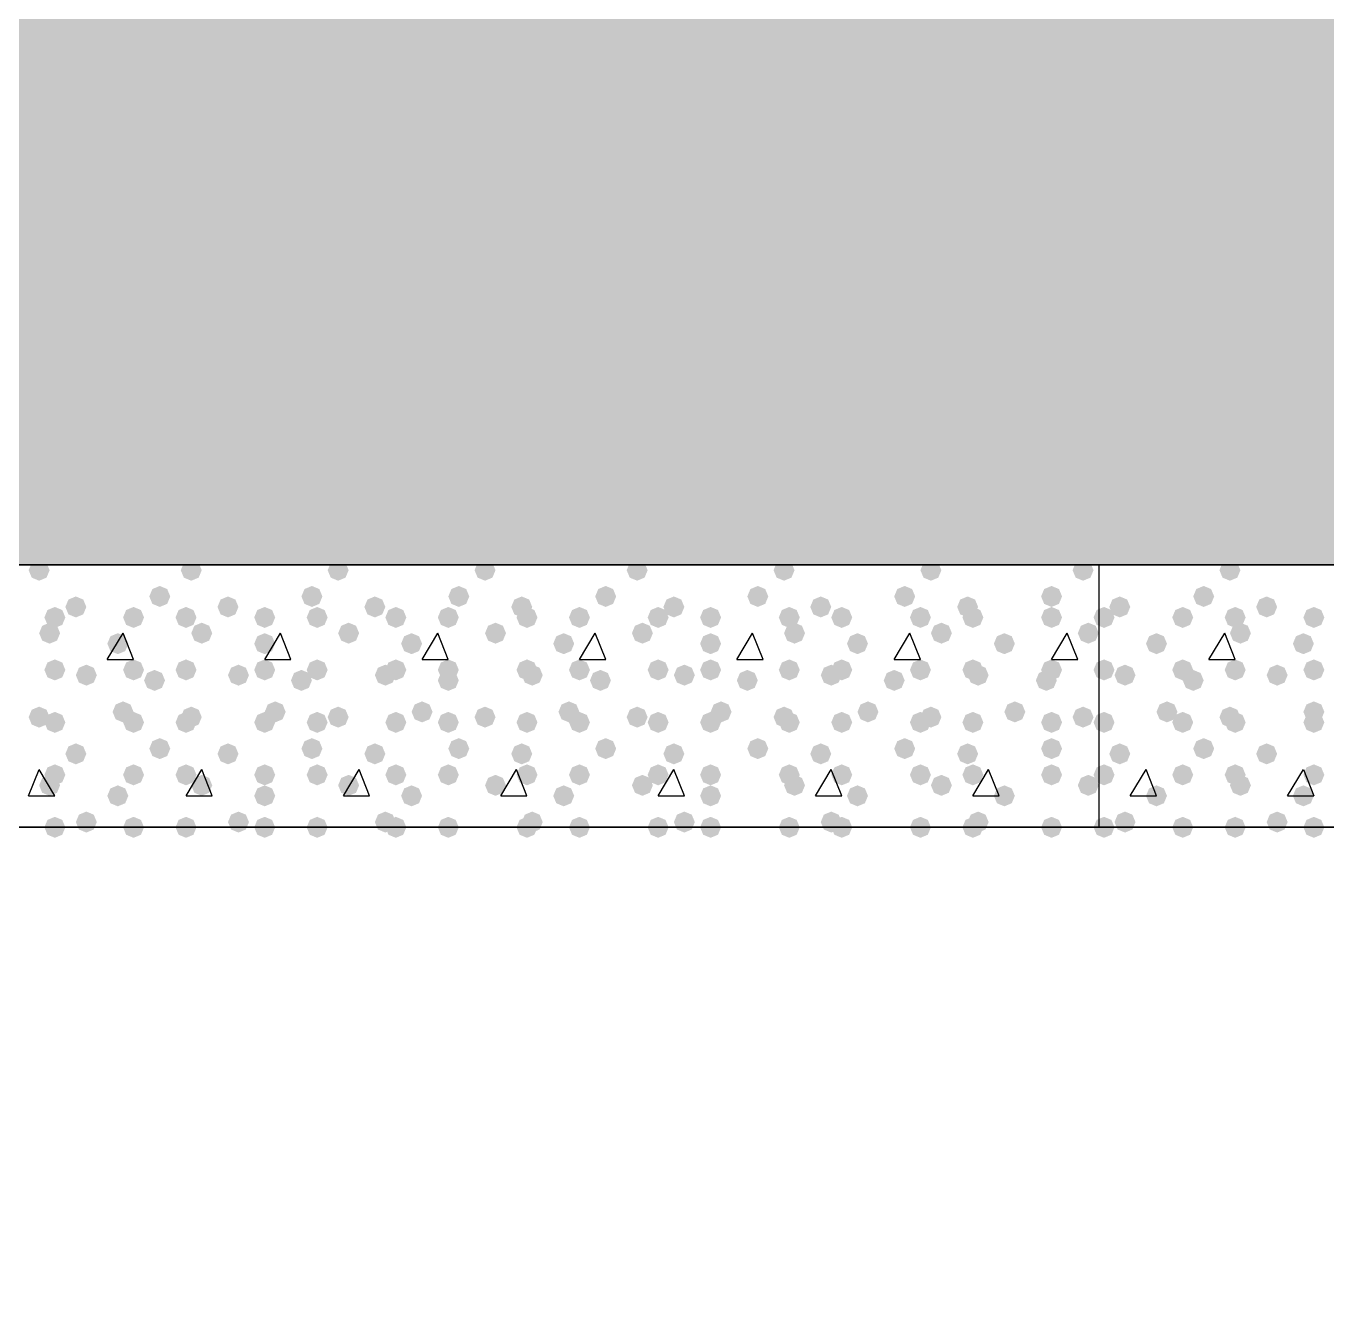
# Model space of a CAD drawing. Header units: millimetres. Extents: x 0 to 420, y 0 to 297.
# Drawn here: x 165.08 to 175.58, y 142.59 to 152.81 of the extents above; entities that cross this region are included whole.
import ezdxf

# ---------------------------------------------------------------- set-up
doc = ezdxf.new("R2010")
doc.units = ezdxf.units.MM
doc.layers.get('0').update_dxf_attribs({"linetype": 'CONTINUOUS'})

msp = doc.modelspace()

# ---------------------------------------------------------------- hatches: boundary and pattern name
at = {"true_color": 0x000008}
h = msp.add_hatch(color=0, dxfattribs=at)
h.paths.add_polyline_path([(379.603, 160.485667), (33.528, 160.485667), (379.603, 148.463)], flags=0)
h.paths.add_polyline_path([(33.528, 160.485667), (379.603, 148.463), (33.528, 148.463)], flags=0)
for points in [[(165.269333, 148.420667), (165.244463, 148.360871), (165.184667, 148.336), (165.124871, 148.360871), (165.1, 148.420667), (165.124871, 148.480462), (165.184667, 148.505333), (165.244462, 148.480463)], [(166.497, 148.420667), (166.472129, 148.360871), (166.412333, 148.336), (166.352537, 148.360871), (166.327667, 148.420667), (166.352537, 148.480462), (166.412333, 148.505333), (166.472129, 148.480463)], [(167.682333, 148.420667), (167.657463, 148.360871), (167.597667, 148.336), (167.537871, 148.360871), (167.513, 148.420667), (167.537871, 148.480462), (167.597667, 148.505333), (167.657462, 148.480463)], [(168.867667, 148.420667), (168.842796, 148.360871), (168.783, 148.336), (168.723204, 148.360871), (168.698333, 148.420667), (168.723204, 148.480462), (168.783, 148.505333), (168.842796, 148.480463)], [(170.095333, 148.420667), (170.070462, 148.360871), (170.010667, 148.336), (169.950871, 148.360871), (169.926, 148.420667), (169.950871, 148.480462), (170.010667, 148.505333), (170.070462, 148.480463)], [(171.280667, 148.420667), (171.255796, 148.360871), (171.196, 148.336), (171.136204, 148.360871), (171.111333, 148.420667), (171.136204, 148.480462), (171.196, 148.505333), (171.255796, 148.480463)], [(172.466, 148.420667), (172.441129, 148.360871), (172.381333, 148.336), (172.321538, 148.360871), (172.296667, 148.420667), (172.321537, 148.480462), (172.381333, 148.505333), (172.441129, 148.480463)], [(173.693667, 148.420667), (173.668796, 148.360871), (173.609, 148.336), (173.549204, 148.360871), (173.524333, 148.420667), (173.549204, 148.480462), (173.609, 148.505333), (173.668796, 148.480463)], [(166.243, 148.209), (166.218129, 148.149204), (166.158333, 148.124333), (166.098538, 148.149204), (166.073667, 148.209), (166.098537, 148.268796), (166.158333, 148.293667), (166.218129, 148.268796)], [(167.470667, 148.209), (167.445796, 148.149204), (167.386, 148.124333), (167.326204, 148.149204), (167.301333, 148.209), (167.326204, 148.268796), (167.386, 148.293667), (167.445796, 148.268796)], [(168.656, 148.209), (168.631129, 148.149204), (168.571333, 148.124333), (168.511538, 148.149204), (168.486667, 148.209), (168.511537, 148.268796), (168.571333, 148.293667), (168.631129, 148.268796)], [(169.841333, 148.209), (169.816463, 148.149204), (169.756667, 148.124333), (169.696871, 148.149204), (169.672, 148.209), (169.696871, 148.268796), (169.756667, 148.293667), (169.816462, 148.268796)], [(171.069, 148.209), (171.044129, 148.149204), (170.984333, 148.124333), (170.924538, 148.149204), (170.899667, 148.209), (170.924537, 148.268796), (170.984333, 148.293667), (171.044129, 148.268796)], [(172.254333, 148.209), (172.229463, 148.149204), (172.169667, 148.124333), (172.109871, 148.149204), (172.085, 148.209), (172.109871, 148.268796), (172.169667, 148.293667), (172.229462, 148.268796)], [(173.439667, 148.209), (173.414796, 148.149204), (173.355, 148.124333), (173.295204, 148.149204), (173.270333, 148.209), (173.295204, 148.268796), (173.355, 148.293667), (173.414796, 148.268796)], [(165.565667, 148.124333), (165.540796, 148.064537), (165.481, 148.039667), (165.421204, 148.064537), (165.396333, 148.124333), (165.421204, 148.184129), (165.481, 148.209), (165.540796, 148.184129)], [(166.793333, 148.124333), (166.768463, 148.064537), (166.708667, 148.039667), (166.648871, 148.064537), (166.624, 148.124333), (166.648871, 148.184129), (166.708667, 148.209), (166.768462, 148.184129)], [(167.978667, 148.124333), (167.953796, 148.064537), (167.894, 148.039667), (167.834204, 148.064537), (167.809333, 148.124333), (167.834204, 148.184129), (167.894, 148.209), (167.953796, 148.184129)], [(169.164, 148.124333), (169.139129, 148.064537), (169.079333, 148.039667), (169.019538, 148.064537), (168.994667, 148.124333), (169.019537, 148.184129), (169.079333, 148.209), (169.139129, 148.184129)], [(170.391667, 148.124333), (170.366796, 148.064537), (170.307, 148.039667), (170.247204, 148.064537), (170.222333, 148.124333), (170.247204, 148.184129), (170.307, 148.209), (170.366796, 148.184129)], [(171.577, 148.124333), (171.552129, 148.064537), (171.492333, 148.039667), (171.432538, 148.064537), (171.407667, 148.124333), (171.432537, 148.184129), (171.492333, 148.209), (171.552129, 148.184129)], [(172.762333, 148.124333), (172.737462, 148.064537), (172.677667, 148.039667), (172.617871, 148.064537), (172.593, 148.124333), (172.617871, 148.184129), (172.677667, 148.209), (172.737462, 148.184129)], [(165.396333, 148.039667), (165.371462, 147.979871), (165.311667, 147.955), (165.251871, 147.979871), (165.227, 148.039667), (165.251871, 148.099462), (165.311667, 148.124333), (165.371462, 148.099463)], [(166.031333, 148.039667), (166.006463, 147.979871), (165.946667, 147.955), (165.886871, 147.979871), (165.862, 148.039667), (165.886871, 148.099462), (165.946667, 148.124333), (166.006462, 148.099463)], [(166.454667, 148.039667), (166.429796, 147.979871), (166.37, 147.955), (166.310204, 147.979871), (166.285333, 148.039667), (166.310204, 148.099462), (166.37, 148.124333), (166.429796, 148.099463)], [(167.089667, 148.039667), (167.064796, 147.979871), (167.005, 147.955), (166.945204, 147.979871), (166.920333, 148.039667), (166.945204, 148.099462), (167.005, 148.124333), (167.064796, 148.099463)], [(167.513, 148.039667), (167.488129, 147.979871), (167.428333, 147.955), (167.368538, 147.979871), (167.343667, 148.039667), (167.368537, 148.099462), (167.428333, 148.124333), (167.488129, 148.099463)], [(168.148, 148.039667), (168.123129, 147.979871), (168.063333, 147.955), (168.003537, 147.979871), (167.978667, 148.039667), (168.003537, 148.099462), (168.063333, 148.124333), (168.123129, 148.099463)], [(168.571333, 148.039667), (168.546462, 147.979871), (168.486667, 147.955), (168.426871, 147.979871), (168.402, 148.039667), (168.426871, 148.099462), (168.486667, 148.124333), (168.546462, 148.099463)], [(169.206333, 148.039667), (169.181462, 147.979871), (169.121667, 147.955), (169.061871, 147.979871), (169.037, 148.039667), (169.061871, 148.099462), (169.121667, 148.124333), (169.181462, 148.099463)], [(169.629667, 148.039667), (169.604796, 147.979871), (169.545, 147.955), (169.485204, 147.979871), (169.460333, 148.039667), (169.485204, 148.099462), (169.545, 148.124333), (169.604796, 148.099463)], [(170.264667, 148.039667), (170.239796, 147.979871), (170.18, 147.955), (170.120204, 147.979871), (170.095333, 148.039667), (170.120204, 148.099462), (170.18, 148.124333), (170.239796, 148.099463)], [(170.688, 148.039667), (170.663129, 147.979871), (170.603333, 147.955), (170.543538, 147.979871), (170.518667, 148.039667), (170.543537, 148.099462), (170.603333, 148.124333), (170.663129, 148.099463)], [(171.323, 148.039667), (171.298129, 147.979871), (171.238333, 147.955), (171.178538, 147.979871), (171.153667, 148.039667), (171.178537, 148.099462), (171.238333, 148.124333), (171.298129, 148.099463)], [(171.746333, 148.039667), (171.721462, 147.979871), (171.661667, 147.955), (171.601871, 147.979871), (171.577, 148.039667), (171.601871, 148.099462), (171.661667, 148.124333), (171.721462, 148.099463)], [(172.381333, 148.039667), (172.356462, 147.979871), (172.296667, 147.955), (172.236871, 147.979871), (172.212, 148.039667), (172.236871, 148.099462), (172.296667, 148.124333), (172.356462, 148.099463)], [(172.804667, 148.039667), (172.779796, 147.979871), (172.72, 147.955), (172.660204, 147.979871), (172.635333, 148.039667), (172.660204, 148.099462), (172.72, 148.124333), (172.779796, 148.099463)], [(173.439667, 148.039667), (173.414796, 147.979871), (173.355, 147.955), (173.295204, 147.979871), (173.270333, 148.039667), (173.295204, 148.099462), (173.355, 148.124333), (173.414796, 148.099463)], [(165.354, 147.912667), (165.329129, 147.852871), (165.269333, 147.828), (165.209538, 147.852871), (165.184667, 147.912667), (165.209537, 147.972462), (165.269333, 147.997333), (165.329129, 147.972463)], [(166.581667, 147.912667), (166.556796, 147.852871), (166.497, 147.828), (166.437204, 147.852871), (166.412333, 147.912667), (166.437204, 147.972462), (166.497, 147.997333), (166.556796, 147.972463)], [(167.767, 147.912667), (167.742129, 147.852871), (167.682333, 147.828), (167.622537, 147.852871), (167.597667, 147.912667), (167.622537, 147.972462), (167.682333, 147.997333), (167.742129, 147.972463)], [(168.952333, 147.912667), (168.927462, 147.852871), (168.867667, 147.828), (168.807871, 147.852871), (168.783, 147.912667), (168.807871, 147.972462), (168.867667, 147.997333), (168.927462, 147.972463)], [(170.137667, 147.912667), (170.112796, 147.852871), (170.053, 147.828), (169.993204, 147.852871), (169.968333, 147.912667), (169.993204, 147.972462), (170.053, 147.997333), (170.112796, 147.972463)], [(171.365333, 147.912667), (171.340462, 147.852871), (171.280667, 147.828), (171.220871, 147.852871), (171.196, 147.912667), (171.220871, 147.972462), (171.280667, 147.997333), (171.340462, 147.972463)], [(172.550667, 147.912667), (172.525796, 147.852871), (172.466, 147.828), (172.406204, 147.852871), (172.381333, 147.912667), (172.406204, 147.972462), (172.466, 147.997333), (172.525796, 147.972463)], [(173.736, 147.912667), (173.711129, 147.852871), (173.651333, 147.828), (173.591538, 147.852871), (173.566667, 147.912667), (173.591537, 147.972462), (173.651333, 147.997333), (173.711129, 147.972463)], [(165.904333, 147.828), (165.879462, 147.768204), (165.819667, 147.743333), (165.759871, 147.768204), (165.735, 147.828), (165.759871, 147.887796), (165.819667, 147.912667), (165.879462, 147.887796)], [(167.089667, 147.828), (167.064796, 147.768204), (167.005, 147.743333), (166.945204, 147.768204), (166.920333, 147.828), (166.945204, 147.887796), (167.005, 147.912667), (167.064796, 147.887796)], [(168.275, 147.828), (168.250129, 147.768204), (168.190333, 147.743333), (168.130538, 147.768204), (168.105667, 147.828), (168.130537, 147.887796), (168.190333, 147.912667), (168.250129, 147.887796)], [(169.502667, 147.828), (169.477796, 147.768204), (169.418, 147.743333), (169.358204, 147.768204), (169.333333, 147.828), (169.358204, 147.887796), (169.418, 147.912667), (169.477796, 147.887796)], [(170.688, 147.828), (170.663129, 147.768204), (170.603333, 147.743333), (170.543538, 147.768204), (170.518667, 147.828), (170.543537, 147.887796), (170.603333, 147.912667), (170.663129, 147.887796)], [(171.873333, 147.828), (171.848462, 147.768204), (171.788667, 147.743333), (171.728871, 147.768204), (171.704, 147.828), (171.728871, 147.887796), (171.788667, 147.912667), (171.848462, 147.887796)], [(173.058667, 147.828), (173.033796, 147.768204), (172.974, 147.743333), (172.914204, 147.768204), (172.889333, 147.828), (172.914204, 147.887796), (172.974, 147.912667), (173.033796, 147.887796)], [(165.396333, 147.616333), (165.371462, 147.556537), (165.311667, 147.531667), (165.251871, 147.556537), (165.227, 147.616333), (165.251871, 147.676129), (165.311667, 147.701), (165.371462, 147.676129)], [(165.650333, 147.574), (165.625462, 147.514204), (165.565667, 147.489333), (165.505871, 147.514204), (165.481, 147.574), (165.505871, 147.633796), (165.565667, 147.658667), (165.625462, 147.633796)], [(166.031333, 147.616333), (166.006463, 147.556537), (165.946667, 147.531667), (165.886871, 147.556537), (165.862, 147.616333), (165.886871, 147.676129), (165.946667, 147.701), (166.006462, 147.676129)], [(166.200667, 147.531667), (166.175796, 147.471871), (166.116, 147.447), (166.056204, 147.471871), (166.031333, 147.531667), (166.056204, 147.591462), (166.116, 147.616333), (166.175796, 147.591463)], [(166.454667, 147.616333), (166.429796, 147.556537), (166.37, 147.531667), (166.310204, 147.556537), (166.285333, 147.616333), (166.310204, 147.676129), (166.37, 147.701), (166.429796, 147.676129)], [(166.878, 147.574), (166.853129, 147.514204), (166.793333, 147.489333), (166.733538, 147.514204), (166.708667, 147.574), (166.733537, 147.633796), (166.793333, 147.658667), (166.853129, 147.633796)], [(167.089667, 147.616333), (167.064796, 147.556537), (167.005, 147.531667), (166.945204, 147.556537), (166.920333, 147.616333), (166.945204, 147.676129), (167.005, 147.701), (167.064796, 147.676129)], [(167.386, 147.531667), (167.361129, 147.471871), (167.301333, 147.447), (167.241538, 147.471871), (167.216667, 147.531667), (167.241537, 147.591462), (167.301333, 147.616333), (167.361129, 147.591463)], [(167.513, 147.616333), (167.488129, 147.556537), (167.428333, 147.531667), (167.368538, 147.556537), (167.343667, 147.616333), (167.368537, 147.676129), (167.428333, 147.701), (167.488129, 147.676129)], [(168.063333, 147.574), (168.038462, 147.514204), (167.978667, 147.489333), (167.918871, 147.514204), (167.894, 147.574), (167.918871, 147.633796), (167.978667, 147.658667), (168.038462, 147.633796)], [(168.148, 147.616333), (168.123129, 147.556537), (168.063333, 147.531667), (168.003537, 147.556537), (167.978667, 147.616333), (168.003537, 147.676129), (168.063333, 147.701), (168.123129, 147.676129)], [(168.571333, 147.616333), (168.546462, 147.556537), (168.486667, 147.531667), (168.426871, 147.556537), (168.402, 147.616333), (168.426871, 147.676129), (168.486667, 147.701), (168.546462, 147.676129)], [(168.571333, 147.531667), (168.546462, 147.471871), (168.486667, 147.447), (168.426871, 147.471871), (168.402, 147.531667), (168.426871, 147.591462), (168.486667, 147.616333), (168.546462, 147.591463)], [(169.206333, 147.616333), (169.181462, 147.556537), (169.121667, 147.531667), (169.061871, 147.556537), (169.037, 147.616333), (169.061871, 147.676129), (169.121667, 147.701), (169.181462, 147.676129)], [(169.248667, 147.574), (169.223796, 147.514204), (169.164, 147.489333), (169.104204, 147.514204), (169.079333, 147.574), (169.104204, 147.633796), (169.164, 147.658667), (169.223796, 147.633796)], [(169.629667, 147.616333), (169.604796, 147.556537), (169.545, 147.531667), (169.485204, 147.556537), (169.460333, 147.616333), (169.485204, 147.676129), (169.545, 147.701), (169.604796, 147.676129)], [(169.799, 147.531667), (169.774129, 147.471871), (169.714333, 147.447), (169.654538, 147.471871), (169.629667, 147.531667), (169.654537, 147.591462), (169.714333, 147.616333), (169.774129, 147.591463)], [(170.264667, 147.616333), (170.239796, 147.556537), (170.18, 147.531667), (170.120204, 147.556537), (170.095333, 147.616333), (170.120204, 147.676129), (170.18, 147.701), (170.239796, 147.676129)], [(170.476333, 147.574), (170.451462, 147.514204), (170.391667, 147.489333), (170.331871, 147.514204), (170.307, 147.574), (170.331871, 147.633796), (170.391667, 147.658667), (170.451462, 147.633796)], [(170.688, 147.616333), (170.663129, 147.556537), (170.603333, 147.531667), (170.543538, 147.556537), (170.518667, 147.616333), (170.543537, 147.676129), (170.603333, 147.701), (170.663129, 147.676129)], [(170.984333, 147.531667), (170.959463, 147.471871), (170.899667, 147.447), (170.839871, 147.471871), (170.815, 147.531667), (170.839871, 147.591462), (170.899667, 147.616333), (170.959462, 147.591463)], [(171.323, 147.616333), (171.298129, 147.556537), (171.238333, 147.531667), (171.178538, 147.556537), (171.153667, 147.616333), (171.178537, 147.676129), (171.238333, 147.701), (171.298129, 147.676129)], [(171.661667, 147.574), (171.636796, 147.514204), (171.577, 147.489333), (171.517204, 147.514204), (171.492333, 147.574), (171.517204, 147.633796), (171.577, 147.658667), (171.636796, 147.633796)], [(171.746333, 147.616333), (171.721462, 147.556537), (171.661667, 147.531667), (171.601871, 147.556537), (171.577, 147.616333), (171.601871, 147.676129), (171.661667, 147.701), (171.721462, 147.676129)], [(172.169667, 147.531667), (172.144796, 147.471871), (172.085, 147.447), (172.025204, 147.471871), (172.000333, 147.531667), (172.025204, 147.591462), (172.085, 147.616333), (172.144796, 147.591463)], [(172.381333, 147.616333), (172.356462, 147.556537), (172.296667, 147.531667), (172.236871, 147.556537), (172.212, 147.616333), (172.236871, 147.676129), (172.296667, 147.701), (172.356462, 147.676129)], [(172.804667, 147.616333), (172.779796, 147.556537), (172.72, 147.531667), (172.660204, 147.556537), (172.635333, 147.616333), (172.660204, 147.676129), (172.72, 147.701), (172.779796, 147.676129)], [(172.847, 147.574), (172.822129, 147.514204), (172.762333, 147.489333), (172.702538, 147.514204), (172.677667, 147.574), (172.702537, 147.633796), (172.762333, 147.658667), (172.822129, 147.633796)], [(173.397333, 147.531667), (173.372462, 147.471871), (173.312667, 147.447), (173.252871, 147.471871), (173.228, 147.531667), (173.252871, 147.591462), (173.312667, 147.616333), (173.372462, 147.591463)], [(173.439667, 147.616333), (173.414796, 147.556537), (173.355, 147.531667), (173.295204, 147.556537), (173.270333, 147.616333), (173.295204, 147.676129), (173.355, 147.701), (173.414796, 147.676129)], [(165.269333, 147.235333), (165.244463, 147.175537), (165.184667, 147.150667), (165.124871, 147.175537), (165.1, 147.235333), (165.124871, 147.295129), (165.184667, 147.32), (165.244462, 147.295129)], [(165.946667, 147.277667), (165.921796, 147.217871), (165.862, 147.193), (165.802204, 147.217871), (165.777333, 147.277667), (165.802204, 147.337462), (165.862, 147.362333), (165.921796, 147.337463)], [(166.497, 147.235333), (166.472129, 147.175537), (166.412333, 147.150667), (166.352537, 147.175537), (166.327667, 147.235333), (166.352537, 147.295129), (166.412333, 147.32), (166.472129, 147.295129)], [(167.174333, 147.277667), (167.149463, 147.217871), (167.089667, 147.193), (167.029871, 147.217871), (167.005, 147.277667), (167.029871, 147.337462), (167.089667, 147.362333), (167.149462, 147.337463)], [(167.682333, 147.235333), (167.657463, 147.175537), (167.597667, 147.150667), (167.537871, 147.175537), (167.513, 147.235333), (167.537871, 147.295129), (167.597667, 147.32), (167.657462, 147.295129)], [(168.359667, 147.277667), (168.334796, 147.217871), (168.275, 147.193), (168.215204, 147.217871), (168.190333, 147.277667), (168.215204, 147.337462), (168.275, 147.362333), (168.334796, 147.337463)], [(168.867667, 147.235333), (168.842796, 147.175537), (168.783, 147.150667), (168.723204, 147.175537), (168.698333, 147.235333), (168.723204, 147.295129), (168.783, 147.32), (168.842796, 147.295129)], [(169.545, 147.277667), (169.520129, 147.217871), (169.460333, 147.193), (169.400538, 147.217871), (169.375667, 147.277667), (169.400537, 147.337462), (169.460333, 147.362333), (169.520129, 147.337463)], [(170.095333, 147.235333), (170.070462, 147.175537), (170.010667, 147.150667), (169.950871, 147.175537), (169.926, 147.235333), (169.950871, 147.295129), (170.010667, 147.32), (170.070462, 147.295129)], [(170.772667, 147.277667), (170.747796, 147.217871), (170.688, 147.193), (170.628204, 147.217871), (170.603333, 147.277667), (170.628204, 147.337462), (170.688, 147.362333), (170.747796, 147.337463)], [(171.280667, 147.235333), (171.255796, 147.175537), (171.196, 147.150667), (171.136204, 147.175537), (171.111333, 147.235333), (171.136204, 147.295129), (171.196, 147.32), (171.255796, 147.295129)], [(171.958, 147.277667), (171.933129, 147.217871), (171.873333, 147.193), (171.813538, 147.217871), (171.788667, 147.277667), (171.813537, 147.337462), (171.873333, 147.362333), (171.933129, 147.337463)], [(172.466, 147.235333), (172.441129, 147.175537), (172.381333, 147.150667), (172.321538, 147.175537), (172.296667, 147.235333), (172.321537, 147.295129), (172.381333, 147.32), (172.441129, 147.295129)], [(173.143333, 147.277667), (173.118462, 147.217871), (173.058667, 147.193), (172.998871, 147.217871), (172.974, 147.277667), (172.998871, 147.337462), (173.058667, 147.362333), (173.118462, 147.337463)], [(173.693667, 147.235333), (173.668796, 147.175537), (173.609, 147.150667), (173.549204, 147.175537), (173.524333, 147.235333), (173.549204, 147.295129), (173.609, 147.32), (173.668796, 147.295129)], [(165.396333, 147.193), (165.371462, 147.133204), (165.311667, 147.108333), (165.251871, 147.133204), (165.227, 147.193), (165.251871, 147.252796), (165.311667, 147.277667), (165.371462, 147.252796)], [(166.031333, 147.193), (166.006463, 147.133204), (165.946667, 147.108333), (165.886871, 147.133204), (165.862, 147.193), (165.886871, 147.252796), (165.946667, 147.277667), (166.006462, 147.252796)], [(166.454667, 147.193), (166.429796, 147.133204), (166.37, 147.108333), (166.310204, 147.133204), (166.285333, 147.193), (166.310204, 147.252796), (166.37, 147.277667), (166.429796, 147.252796)], [(167.089667, 147.193), (167.064796, 147.133204), (167.005, 147.108333), (166.945204, 147.133204), (166.920333, 147.193), (166.945204, 147.252796), (167.005, 147.277667), (167.064796, 147.252796)], [(167.513, 147.193), (167.488129, 147.133204), (167.428333, 147.108333), (167.368538, 147.133204), (167.343667, 147.193), (167.368537, 147.252796), (167.428333, 147.277667), (167.488129, 147.252796)], [(168.148, 147.193), (168.123129, 147.133204), (168.063333, 147.108333), (168.003537, 147.133204), (167.978667, 147.193), (168.003537, 147.252796), (168.063333, 147.277667), (168.123129, 147.252796)], [(168.571333, 147.193), (168.546462, 147.133204), (168.486667, 147.108333), (168.426871, 147.133204), (168.402, 147.193), (168.426871, 147.252796), (168.486667, 147.277667), (168.546462, 147.252796)], [(169.206333, 147.193), (169.181462, 147.133204), (169.121667, 147.108333), (169.061871, 147.133204), (169.037, 147.193), (169.061871, 147.252796), (169.121667, 147.277667), (169.181462, 147.252796)], [(169.629667, 147.193), (169.604796, 147.133204), (169.545, 147.108333), (169.485204, 147.133204), (169.460333, 147.193), (169.485204, 147.252796), (169.545, 147.277667), (169.604796, 147.252796)], [(170.264667, 147.193), (170.239796, 147.133204), (170.18, 147.108333), (170.120204, 147.133204), (170.095333, 147.193), (170.120204, 147.252796), (170.18, 147.277667), (170.239796, 147.252796)], [(170.688, 147.193), (170.663129, 147.133204), (170.603333, 147.108333), (170.543538, 147.133204), (170.518667, 147.193), (170.543537, 147.252796), (170.603333, 147.277667), (170.663129, 147.252796)], [(171.323, 147.193), (171.298129, 147.133204), (171.238333, 147.108333), (171.178538, 147.133204), (171.153667, 147.193), (171.178537, 147.252796), (171.238333, 147.277667), (171.298129, 147.252796)], [(171.746333, 147.193), (171.721462, 147.133204), (171.661667, 147.108333), (171.601871, 147.133204), (171.577, 147.193), (171.601871, 147.252796), (171.661667, 147.277667), (171.721462, 147.252796)], [(172.381333, 147.193), (172.356462, 147.133204), (172.296667, 147.108333), (172.236871, 147.133204), (172.212, 147.193), (172.236871, 147.252796), (172.296667, 147.277667), (172.356462, 147.252796)], [(172.804667, 147.193), (172.779796, 147.133204), (172.72, 147.108333), (172.660204, 147.133204), (172.635333, 147.193), (172.660204, 147.252796), (172.72, 147.277667), (172.779796, 147.252796)], [(173.439667, 147.193), (173.414796, 147.133204), (173.355, 147.108333), (173.295204, 147.133204), (173.270333, 147.193), (173.295204, 147.252796), (173.355, 147.277667), (173.414796, 147.252796)], [(165.565667, 146.939), (165.540796, 146.879204), (165.481, 146.854333), (165.421204, 146.879204), (165.396333, 146.939), (165.421204, 146.998796), (165.481, 147.023667), (165.540796, 146.998796)], [(166.243, 146.981333), (166.218129, 146.921537), (166.158333, 146.896667), (166.098538, 146.921537), (166.073667, 146.981333), (166.098537, 147.041129), (166.158333, 147.066), (166.218129, 147.041129)], [(166.793333, 146.939), (166.768463, 146.879204), (166.708667, 146.854333), (166.648871, 146.879204), (166.624, 146.939), (166.648871, 146.998796), (166.708667, 147.023667), (166.768462, 146.998796)], [(167.470667, 146.981333), (167.445796, 146.921537), (167.386, 146.896667), (167.326204, 146.921537), (167.301333, 146.981333), (167.326204, 147.041129), (167.386, 147.066), (167.445796, 147.041129)], [(167.978667, 146.939), (167.953796, 146.879204), (167.894, 146.854333), (167.834204, 146.879204), (167.809333, 146.939), (167.834204, 146.998796), (167.894, 147.023667), (167.953796, 146.998796)], [(168.656, 146.981333), (168.631129, 146.921537), (168.571333, 146.896667), (168.511538, 146.921537), (168.486667, 146.981333), (168.511537, 147.041129), (168.571333, 147.066), (168.631129, 147.041129)], [(169.164, 146.939), (169.139129, 146.879204), (169.079333, 146.854333), (169.019538, 146.879204), (168.994667, 146.939), (169.019537, 146.998796), (169.079333, 147.023667), (169.139129, 146.998796)], [(169.841333, 146.981333), (169.816463, 146.921537), (169.756667, 146.896667), (169.696871, 146.921537), (169.672, 146.981333), (169.696871, 147.041129), (169.756667, 147.066), (169.816462, 147.041129)], [(170.391667, 146.939), (170.366796, 146.879204), (170.307, 146.854333), (170.247204, 146.879204), (170.222333, 146.939), (170.247204, 146.998796), (170.307, 147.023667), (170.366796, 146.998796)], [(171.069, 146.981333), (171.044129, 146.921537), (170.984333, 146.896667), (170.924538, 146.921537), (170.899667, 146.981333), (170.924537, 147.041129), (170.984333, 147.066), (171.044129, 147.041129)], [(171.577, 146.939), (171.552129, 146.879204), (171.492333, 146.854333), (171.432538, 146.879204), (171.407667, 146.939), (171.432537, 146.998796), (171.492333, 147.023667), (171.552129, 146.998796)], [(172.254333, 146.981333), (172.229463, 146.921537), (172.169667, 146.896667), (172.109871, 146.921537), (172.085, 146.981333), (172.109871, 147.041129), (172.169667, 147.066), (172.229462, 147.041129)], [(172.762333, 146.939), (172.737462, 146.879204), (172.677667, 146.854333), (172.617871, 146.879204), (172.593, 146.939), (172.617871, 146.998796), (172.677667, 147.023667), (172.737462, 146.998796)], [(173.439667, 146.981333), (173.414796, 146.921537), (173.355, 146.896667), (173.295204, 146.921537), (173.270333, 146.981333), (173.295204, 147.041129), (173.355, 147.066), (173.414796, 147.041129)], [(165.396333, 146.769667), (165.371462, 146.709871), (165.311667, 146.685), (165.251871, 146.709871), (165.227, 146.769667), (165.251871, 146.829462), (165.311667, 146.854333), (165.371462, 146.829463)], [(166.031333, 146.769667), (166.006463, 146.709871), (165.946667, 146.685), (165.886871, 146.709871), (165.862, 146.769667), (165.886871, 146.829462), (165.946667, 146.854333), (166.006462, 146.829463)], [(166.454667, 146.769667), (166.429796, 146.709871), (166.37, 146.685), (166.310204, 146.709871), (166.285333, 146.769667), (166.310204, 146.829462), (166.37, 146.854333), (166.429796, 146.829463)], [(167.089667, 146.769667), (167.064796, 146.709871), (167.005, 146.685), (166.945204, 146.709871), (166.920333, 146.769667), (166.945204, 146.829462), (167.005, 146.854333), (167.064796, 146.829463)], [(167.513, 146.769667), (167.488129, 146.709871), (167.428333, 146.685), (167.368538, 146.709871), (167.343667, 146.769667), (167.368537, 146.829462), (167.428333, 146.854333), (167.488129, 146.829463)], [(168.148, 146.769667), (168.123129, 146.709871), (168.063333, 146.685), (168.003537, 146.709871), (167.978667, 146.769667), (168.003537, 146.829462), (168.063333, 146.854333), (168.123129, 146.829463)], [(168.571333, 146.769667), (168.546462, 146.709871), (168.486667, 146.685), (168.426871, 146.709871), (168.402, 146.769667), (168.426871, 146.829462), (168.486667, 146.854333), (168.546462, 146.829463)], [(169.206333, 146.769667), (169.181462, 146.709871), (169.121667, 146.685), (169.061871, 146.709871), (169.037, 146.769667), (169.061871, 146.829462), (169.121667, 146.854333), (169.181462, 146.829463)], [(169.629667, 146.769667), (169.604796, 146.709871), (169.545, 146.685), (169.485204, 146.709871), (169.460333, 146.769667), (169.485204, 146.829462), (169.545, 146.854333), (169.604796, 146.829463)], [(170.264667, 146.769667), (170.239796, 146.709871), (170.18, 146.685), (170.120204, 146.709871), (170.095333, 146.769667), (170.120204, 146.829462), (170.18, 146.854333), (170.239796, 146.829463)], [(170.688, 146.769667), (170.663129, 146.709871), (170.603333, 146.685), (170.543538, 146.709871), (170.518667, 146.769667), (170.543537, 146.829462), (170.603333, 146.854333), (170.663129, 146.829463)], [(171.323, 146.769667), (171.298129, 146.709871), (171.238333, 146.685), (171.178538, 146.709871), (171.153667, 146.769667), (171.178537, 146.829462), (171.238333, 146.854333), (171.298129, 146.829463)], [(171.746333, 146.769667), (171.721462, 146.709871), (171.661667, 146.685), (171.601871, 146.709871), (171.577, 146.769667), (171.601871, 146.829462), (171.661667, 146.854333), (171.721462, 146.829463)], [(172.381333, 146.769667), (172.356462, 146.709871), (172.296667, 146.685), (172.236871, 146.709871), (172.212, 146.769667), (172.236871, 146.829462), (172.296667, 146.854333), (172.356462, 146.829463)], [(172.804667, 146.769667), (172.779796, 146.709871), (172.72, 146.685), (172.660204, 146.709871), (172.635333, 146.769667), (172.660204, 146.829462), (172.72, 146.854333), (172.779796, 146.829463)], [(173.439667, 146.769667), (173.414796, 146.709871), (173.355, 146.685), (173.295204, 146.709871), (173.270333, 146.769667), (173.295204, 146.829462), (173.355, 146.854333), (173.414796, 146.829463)], [(165.354, 146.685), (165.329129, 146.625204), (165.269333, 146.600333), (165.209538, 146.625204), (165.184667, 146.685), (165.209537, 146.744796), (165.269333, 146.769667), (165.329129, 146.744796)], [(165.904333, 146.600333), (165.879462, 146.540537), (165.819667, 146.515667), (165.759871, 146.540537), (165.735, 146.600333), (165.759871, 146.660129), (165.819667, 146.685), (165.879462, 146.660129)], [(166.581667, 146.685), (166.556796, 146.625204), (166.497, 146.600333), (166.437204, 146.625204), (166.412333, 146.685), (166.437204, 146.744796), (166.497, 146.769667), (166.556796, 146.744796)], [(167.089667, 146.600333), (167.064796, 146.540537), (167.005, 146.515667), (166.945204, 146.540537), (166.920333, 146.600333), (166.945204, 146.660129), (167.005, 146.685), (167.064796, 146.660129)], [(167.767, 146.685), (167.742129, 146.625204), (167.682333, 146.600333), (167.622537, 146.625204), (167.597667, 146.685), (167.622537, 146.744796), (167.682333, 146.769667), (167.742129, 146.744796)], [(168.275, 146.600333), (168.250129, 146.540537), (168.190333, 146.515667), (168.130538, 146.540537), (168.105667, 146.600333), (168.130537, 146.660129), (168.190333, 146.685), (168.250129, 146.660129)], [(168.952333, 146.685), (168.927462, 146.625204), (168.867667, 146.600333), (168.807871, 146.625204), (168.783, 146.685), (168.807871, 146.744796), (168.867667, 146.769667), (168.927462, 146.744796)], [(169.502667, 146.600333), (169.477796, 146.540537), (169.418, 146.515667), (169.358204, 146.540537), (169.333333, 146.600333), (169.358204, 146.660129), (169.418, 146.685), (169.477796, 146.660129)], [(170.137667, 146.685), (170.112796, 146.625204), (170.053, 146.600333), (169.993204, 146.625204), (169.968333, 146.685), (169.993204, 146.744796), (170.053, 146.769667), (170.112796, 146.744796)], [(170.688, 146.600333), (170.663129, 146.540537), (170.603333, 146.515667), (170.543538, 146.540537), (170.518667, 146.600333), (170.543537, 146.660129), (170.603333, 146.685), (170.663129, 146.660129)], [(171.365333, 146.685), (171.340462, 146.625204), (171.280667, 146.600333), (171.220871, 146.625204), (171.196, 146.685), (171.220871, 146.744796), (171.280667, 146.769667), (171.340462, 146.744796)], [(171.873333, 146.600333), (171.848462, 146.540537), (171.788667, 146.515667), (171.728871, 146.540537), (171.704, 146.600333), (171.728871, 146.660129), (171.788667, 146.685), (171.848462, 146.660129)], [(172.550667, 146.685), (172.525796, 146.625204), (172.466, 146.600333), (172.406204, 146.625204), (172.381333, 146.685), (172.406204, 146.744796), (172.466, 146.769667), (172.525796, 146.744796)], [(173.058667, 146.600333), (173.033796, 146.540537), (172.974, 146.515667), (172.914204, 146.540537), (172.889333, 146.600333), (172.914204, 146.660129), (172.974, 146.685), (173.033796, 146.660129)], [(173.736, 146.685), (173.711129, 146.625204), (173.651333, 146.600333), (173.591538, 146.625204), (173.566667, 146.685), (173.591537, 146.744796), (173.651333, 146.769667), (173.711129, 146.744796)], [(165.650333, 146.388667), (165.625462, 146.328871), (165.565667, 146.304), (165.505871, 146.328871), (165.481, 146.388667), (165.505871, 146.448462), (165.565667, 146.473333), (165.625462, 146.448463)], [(166.878, 146.388667), (166.853129, 146.328871), (166.793333, 146.304), (166.733538, 146.328871), (166.708667, 146.388667), (166.733537, 146.448462), (166.793333, 146.473333), (166.853129, 146.448463)], [(168.063333, 146.388667), (168.038462, 146.328871), (167.978667, 146.304), (167.918871, 146.328871), (167.894, 146.388667), (167.918871, 146.448462), (167.978667, 146.473333), (168.038462, 146.448463)], [(169.248667, 146.388667), (169.223796, 146.328871), (169.164, 146.304), (169.104204, 146.328871), (169.079333, 146.388667), (169.104204, 146.448462), (169.164, 146.473333), (169.223796, 146.448463)], [(170.476333, 146.388667), (170.451462, 146.328871), (170.391667, 146.304), (170.331871, 146.328871), (170.307, 146.388667), (170.331871, 146.448462), (170.391667, 146.473333), (170.451462, 146.448463)], [(171.661667, 146.388667), (171.636796, 146.328871), (171.577, 146.304), (171.517204, 146.328871), (171.492333, 146.388667), (171.517204, 146.448462), (171.577, 146.473333), (171.636796, 146.448463)], [(172.847, 146.388667), (172.822129, 146.328871), (172.762333, 146.304), (172.702538, 146.328871), (172.677667, 146.388667), (172.702537, 146.448462), (172.762333, 146.473333), (172.822129, 146.448463)], [(165.396333, 146.346333), (165.371462, 146.286537), (165.311667, 146.261667), (165.251871, 146.286537), (165.227, 146.346333), (165.251871, 146.406129), (165.311667, 146.431), (165.371462, 146.406129)], [(166.031333, 146.346333), (166.006463, 146.286537), (165.946667, 146.261667), (165.886871, 146.286537), (165.862, 146.346333), (165.886871, 146.406129), (165.946667, 146.431), (166.006462, 146.406129)], [(166.454667, 146.346333), (166.429796, 146.286537), (166.37, 146.261667), (166.310204, 146.286537), (166.285333, 146.346333), (166.310204, 146.406129), (166.37, 146.431), (166.429796, 146.406129)], [(167.089667, 146.346333), (167.064796, 146.286537), (167.005, 146.261667), (166.945204, 146.286537), (166.920333, 146.346333), (166.945204, 146.406129), (167.005, 146.431), (167.064796, 146.406129)], [(167.513, 146.346333), (167.488129, 146.286537), (167.428333, 146.261667), (167.368538, 146.286537), (167.343667, 146.346333), (167.368537, 146.406129), (167.428333, 146.431), (167.488129, 146.406129)], [(168.148, 146.346333), (168.123129, 146.286537), (168.063333, 146.261667), (168.003537, 146.286537), (167.978667, 146.346333), (168.003537, 146.406129), (168.063333, 146.431), (168.123129, 146.406129)], [(168.571333, 146.346333), (168.546462, 146.286537), (168.486667, 146.261667), (168.426871, 146.286537), (168.402, 146.346333), (168.426871, 146.406129), (168.486667, 146.431), (168.546462, 146.406129)], [(169.206333, 146.346333), (169.181462, 146.286537), (169.121667, 146.261667), (169.061871, 146.286537), (169.037, 146.346333), (169.061871, 146.406129), (169.121667, 146.431), (169.181462, 146.406129)], [(169.629667, 146.346333), (169.604796, 146.286537), (169.545, 146.261667), (169.485204, 146.286537), (169.460333, 146.346333), (169.485204, 146.406129), (169.545, 146.431), (169.604796, 146.406129)], [(170.264667, 146.346333), (170.239796, 146.286537), (170.18, 146.261667), (170.120204, 146.286537), (170.095333, 146.346333), (170.120204, 146.406129), (170.18, 146.431), (170.239796, 146.406129)], [(170.688, 146.346333), (170.663129, 146.286537), (170.603333, 146.261667), (170.543538, 146.286537), (170.518667, 146.346333), (170.543537, 146.406129), (170.603333, 146.431), (170.663129, 146.406129)], [(171.323, 146.346333), (171.298129, 146.286537), (171.238333, 146.261667), (171.178538, 146.286537), (171.153667, 146.346333), (171.178537, 146.406129), (171.238333, 146.431), (171.298129, 146.406129)], [(171.746333, 146.346333), (171.721462, 146.286537), (171.661667, 146.261667), (171.601871, 146.286537), (171.577, 146.346333), (171.601871, 146.406129), (171.661667, 146.431), (171.721462, 146.406129)], [(172.381333, 146.346333), (172.356462, 146.286537), (172.296667, 146.261667), (172.236871, 146.286537), (172.212, 146.346333), (172.236871, 146.406129), (172.296667, 146.431), (172.356462, 146.406129)], [(172.804667, 146.346333), (172.779796, 146.286537), (172.72, 146.261667), (172.660204, 146.286537), (172.635333, 146.346333), (172.660204, 146.406129), (172.72, 146.431), (172.779796, 146.406129)], [(173.439667, 146.346333), (173.414796, 146.286537), (173.355, 146.261667), (173.295204, 146.286537), (173.270333, 146.346333), (173.295204, 146.406129), (173.355, 146.431), (173.414796, 146.406129)]]:
    msp.add_hatch(color=0, dxfattribs=at).paths.add_polyline_path(points, flags=0)
at = {"true_color": 0x000007}
for points in [[(174.879, 148.420667), (174.854129, 148.360871), (174.794333, 148.336), (174.734537, 148.360871), (174.709667, 148.420667), (174.734537, 148.480462), (174.794333, 148.505333), (174.854129, 148.480463)], [(174.667333, 148.209), (174.642462, 148.149204), (174.582667, 148.124333), (174.522871, 148.149204), (174.498, 148.209), (174.522871, 148.268796), (174.582667, 148.293667), (174.642462, 148.268796)], [(173.99, 148.124333), (173.965129, 148.064537), (173.905333, 148.039667), (173.845538, 148.064537), (173.820667, 148.124333), (173.845537, 148.184129), (173.905333, 148.209), (173.965129, 148.184129)], [(175.175333, 148.124333), (175.150462, 148.064537), (175.090667, 148.039667), (175.030871, 148.064537), (175.006, 148.124333), (175.030871, 148.184129), (175.090667, 148.209), (175.150462, 148.184129)], [(173.863, 148.039667), (173.838129, 147.979871), (173.778333, 147.955), (173.718538, 147.979871), (173.693667, 148.039667), (173.718537, 148.099462), (173.778333, 148.124333), (173.838129, 148.099463)], [(174.498, 148.039667), (174.473129, 147.979871), (174.413333, 147.955), (174.353538, 147.979871), (174.328667, 148.039667), (174.353537, 148.099462), (174.413333, 148.124333), (174.473129, 148.099463)], [(174.921333, 148.039667), (174.896462, 147.979871), (174.836667, 147.955), (174.776871, 147.979871), (174.752, 148.039667), (174.776871, 148.099462), (174.836667, 148.124333), (174.896462, 148.099463)], [(175.556333, 148.039667), (175.531462, 147.979871), (175.471667, 147.955), (175.411871, 147.979871), (175.387, 148.039667), (175.411871, 148.099462), (175.471667, 148.124333), (175.531462, 148.099463)], [(174.963667, 147.912667), (174.938796, 147.852871), (174.879, 147.828), (174.819204, 147.852871), (174.794333, 147.912667), (174.819204, 147.972462), (174.879, 147.997333), (174.938796, 147.972463)], [(174.286333, 147.828), (174.261462, 147.768204), (174.201667, 147.743333), (174.141871, 147.768204), (174.117, 147.828), (174.141871, 147.887796), (174.201667, 147.912667), (174.261462, 147.887796)], [(175.471667, 147.828), (175.446796, 147.768204), (175.387, 147.743333), (175.327204, 147.768204), (175.302333, 147.828), (175.327204, 147.887796), (175.387, 147.912667), (175.446796, 147.887796)], [(173.863, 147.616333), (173.838129, 147.556537), (173.778333, 147.531667), (173.718538, 147.556537), (173.693667, 147.616333), (173.718537, 147.676129), (173.778333, 147.701), (173.838129, 147.676129)], [(174.032333, 147.574), (174.007462, 147.514204), (173.947667, 147.489333), (173.887871, 147.514204), (173.863, 147.574), (173.887871, 147.633796), (173.947667, 147.658667), (174.007462, 147.633796)], [(174.498, 147.616333), (174.473129, 147.556537), (174.413333, 147.531667), (174.353538, 147.556537), (174.328667, 147.616333), (174.353537, 147.676129), (174.413333, 147.701), (174.473129, 147.676129)], [(174.582667, 147.531667), (174.557796, 147.471871), (174.498, 147.447), (174.438204, 147.471871), (174.413333, 147.531667), (174.438204, 147.591462), (174.498, 147.616333), (174.557796, 147.591463)], [(174.921333, 147.616333), (174.896462, 147.556537), (174.836667, 147.531667), (174.776871, 147.556537), (174.752, 147.616333), (174.776871, 147.676129), (174.836667, 147.701), (174.896462, 147.676129)], [(175.26, 147.574), (175.235129, 147.514204), (175.175333, 147.489333), (175.115538, 147.514204), (175.090667, 147.574), (175.115537, 147.633796), (175.175333, 147.658667), (175.235129, 147.633796)], [(175.556333, 147.616333), (175.531462, 147.556537), (175.471667, 147.531667), (175.411871, 147.556537), (175.387, 147.616333), (175.411871, 147.676129), (175.471667, 147.701), (175.531462, 147.676129)], [(174.371, 147.277667), (174.346129, 147.217871), (174.286333, 147.193), (174.226538, 147.217871), (174.201667, 147.277667), (174.226537, 147.337462), (174.286333, 147.362333), (174.346129, 147.337463)], [(174.879, 147.235333), (174.854129, 147.175537), (174.794333, 147.150667), (174.734537, 147.175537), (174.709667, 147.235333), (174.734537, 147.295129), (174.794333, 147.32), (174.854129, 147.295129)], [(175.556333, 147.277667), (175.531462, 147.217871), (175.471667, 147.193), (175.411871, 147.217871), (175.387, 147.277667), (175.411871, 147.337462), (175.471667, 147.362333), (175.531462, 147.337463)], [(173.863, 147.193), (173.838129, 147.133204), (173.778333, 147.108333), (173.718538, 147.133204), (173.693667, 147.193), (173.718537, 147.252796), (173.778333, 147.277667), (173.838129, 147.252796)], [(174.498, 147.193), (174.473129, 147.133204), (174.413333, 147.108333), (174.353538, 147.133204), (174.328667, 147.193), (174.353537, 147.252796), (174.413333, 147.277667), (174.473129, 147.252796)], [(174.921333, 147.193), (174.896462, 147.133204), (174.836667, 147.108333), (174.776871, 147.133204), (174.752, 147.193), (174.776871, 147.252796), (174.836667, 147.277667), (174.896462, 147.252796)], [(175.556333, 147.193), (175.531462, 147.133204), (175.471667, 147.108333), (175.411871, 147.133204), (175.387, 147.193), (175.411871, 147.252796), (175.471667, 147.277667), (175.531462, 147.252796)], [(173.99, 146.939), (173.965129, 146.879204), (173.905333, 146.854333), (173.845538, 146.879204), (173.820667, 146.939), (173.845537, 146.998796), (173.905333, 147.023667), (173.965129, 146.998796)], [(174.667333, 146.981333), (174.642462, 146.921537), (174.582667, 146.896667), (174.522871, 146.921537), (174.498, 146.981333), (174.522871, 147.041129), (174.582667, 147.066), (174.642462, 147.041129)], [(175.175333, 146.939), (175.150462, 146.879204), (175.090667, 146.854333), (175.030871, 146.879204), (175.006, 146.939), (175.030871, 146.998796), (175.090667, 147.023667), (175.150462, 146.998796)], [(173.863, 146.769667), (173.838129, 146.709871), (173.778333, 146.685), (173.718538, 146.709871), (173.693667, 146.769667), (173.718537, 146.829462), (173.778333, 146.854333), (173.838129, 146.829463)], [(174.498, 146.769667), (174.473129, 146.709871), (174.413333, 146.685), (174.353538, 146.709871), (174.328667, 146.769667), (174.353537, 146.829462), (174.413333, 146.854333), (174.473129, 146.829463)], [(174.921333, 146.769667), (174.896462, 146.709871), (174.836667, 146.685), (174.776871, 146.709871), (174.752, 146.769667), (174.776871, 146.829462), (174.836667, 146.854333), (174.896462, 146.829463)], [(175.556333, 146.769667), (175.531462, 146.709871), (175.471667, 146.685), (175.411871, 146.709871), (175.387, 146.769667), (175.411871, 146.829462), (175.471667, 146.854333), (175.531462, 146.829463)], [(174.286333, 146.600333), (174.261462, 146.540537), (174.201667, 146.515667), (174.141871, 146.540537), (174.117, 146.600333), (174.141871, 146.660129), (174.201667, 146.685), (174.261462, 146.660129)], [(174.963667, 146.685), (174.938796, 146.625204), (174.879, 146.600333), (174.819204, 146.625204), (174.794333, 146.685), (174.819204, 146.744796), (174.879, 146.769667), (174.938796, 146.744796)], [(175.471667, 146.600333), (175.446796, 146.540537), (175.387, 146.515667), (175.327204, 146.540537), (175.302333, 146.600333), (175.327204, 146.660129), (175.387, 146.685), (175.446796, 146.660129)], [(174.032333, 146.388667), (174.007462, 146.328871), (173.947667, 146.304), (173.887871, 146.328871), (173.863, 146.388667), (173.887871, 146.448462), (173.947667, 146.473333), (174.007462, 146.448463)], [(175.26, 146.388667), (175.235129, 146.328871), (175.175333, 146.304), (175.115538, 146.328871), (175.090667, 146.388667), (175.115537, 146.448462), (175.175333, 146.473333), (175.235129, 146.448463)], [(173.863, 146.346333), (173.838129, 146.286537), (173.778333, 146.261667), (173.718538, 146.286537), (173.693667, 146.346333), (173.718537, 146.406129), (173.778333, 146.431), (173.838129, 146.406129)], [(174.498, 146.346333), (174.473129, 146.286537), (174.413333, 146.261667), (174.353538, 146.286537), (174.328667, 146.346333), (174.353537, 146.406129), (174.413333, 146.431), (174.473129, 146.406129)], [(174.921333, 146.346333), (174.896462, 146.286537), (174.836667, 146.261667), (174.776871, 146.286537), (174.752, 146.346333), (174.776871, 146.406129), (174.836667, 146.431), (174.896462, 146.406129)], [(175.556333, 146.346333), (175.531462, 146.286537), (175.471667, 146.261667), (175.411871, 146.286537), (175.387, 146.346333), (175.411871, 146.406129), (175.471667, 146.431), (175.531462, 146.406129)]]:
    msp.add_hatch(color=0, dxfattribs=at).paths.add_polyline_path(points, flags=0)

# ---------------------------------------------------------------- linework, layer by layer
at = {"color": 0, "true_color": 0x000008}
msp.add_lwpolyline([(33.528, 160.485667), (379.603, 148.463), (33.528, 148.463)], close=True, dxfattribs=at)
at = {"color": 0, "true_color": 0x000007}
for points in [[(32.469667, 125.179667), (32.469667, 148.463), (380.661333, 148.463), (380.661333, 125.179667), (218.228333, 125.179667), (218.228333, 103.970667), (194.902667, 103.970667), (194.902667, 125.179667)], [(32.469667, 125.179667), (32.469667, 148.463), (380.661333, 148.463), (380.661333, 125.179667), (218.228333, 125.179667), (218.228333, 103.970667), (194.902667, 103.970667), (194.902667, 125.179667)], [(173.736, 148.463), (173.736, 146.346333), (175.852667, 146.346333), (175.852667, 148.463)]]:
    msp.add_lwpolyline(points, close=True, dxfattribs=at)
for points in [[(173.736, 148.463), (154.643667, 148.463)], [(174.625, 147.701), (174.752, 147.912667)], [(174.836667, 147.701), (174.752, 147.912667)], [(174.625, 147.701), (174.836667, 147.701)], [(173.99, 146.600333), (174.117, 146.812)], [(174.201667, 146.600333), (174.117, 146.812)], [(175.26, 146.600333), (175.387, 146.812), (175.471667, 146.600333)], [(173.99, 146.600333), (174.201667, 146.600333)], [(175.26, 146.600333), (175.471667, 146.600333)], [(154.643667, 146.346333), (173.736, 146.346333)]]:
    msp.add_lwpolyline(points, dxfattribs=at)
at = {"color": 0, "true_color": 0x000008}
for points in [[(165.735, 147.701), (165.862, 147.912667)], [(165.946667, 147.701), (165.862, 147.912667)], [(167.005, 147.701), (167.132, 147.912667)], [(167.216667, 147.701), (167.132, 147.912667)], [(168.275, 147.701), (168.402, 147.912667)], [(168.486667, 147.701), (168.402, 147.912667)], [(169.545, 147.701), (169.672, 147.912667)], [(169.756667, 147.701), (169.672, 147.912667)], [(170.815, 147.701), (170.942, 147.912667)], [(171.026667, 147.701), (170.942, 147.912667)], [(172.085, 147.701), (172.212, 147.912667)], [(172.296667, 147.701), (172.212, 147.912667)], [(173.355, 147.701), (173.482, 147.912667)], [(173.566667, 147.701), (173.482, 147.912667)], [(165.735, 147.701), (165.946667, 147.701)], [(167.005, 147.701), (167.216667, 147.701)], [(168.275, 147.701), (168.486667, 147.701)], [(169.545, 147.701), (169.756667, 147.701)], [(170.815, 147.701), (171.026667, 147.701)], [(172.085, 147.701), (172.296667, 147.701)], [(173.355, 147.701), (173.566667, 147.701)], [(165.1, 146.600333), (165.184667, 146.812)], [(165.311667, 146.600333), (165.184667, 146.812)], [(166.37, 146.600333), (166.497, 146.812)], [(166.581667, 146.600333), (166.497, 146.812)], [(167.64, 146.600333), (167.767, 146.812)], [(167.851667, 146.600333), (167.767, 146.812)], [(168.91, 146.600333), (169.037, 146.812)], [(169.121667, 146.600333), (169.037, 146.812)], [(170.18, 146.600333), (170.307, 146.812)], [(170.391667, 146.600333), (170.307, 146.812)], [(171.45, 146.600333), (171.577, 146.812)], [(171.661667, 146.600333), (171.577, 146.812)], [(172.72, 146.600333), (172.847, 146.812)], [(172.931667, 146.600333), (172.847, 146.812)], [(165.1, 146.600333), (165.311667, 146.600333)], [(166.37, 146.600333), (166.581667, 146.600333)], [(167.64, 146.600333), (167.851667, 146.600333)], [(168.91, 146.600333), (169.121667, 146.600333)], [(170.18, 146.600333), (170.391667, 146.600333)], [(171.45, 146.600333), (171.661667, 146.600333)], [(172.72, 146.600333), (172.931667, 146.600333)]]:
    msp.add_lwpolyline(points, dxfattribs=at)
at = {"color": 0, "true_color": 0x0000fd}
msp.add_lwpolyline([(216.111667, 127.296333), (378.544667, 127.296333), (378.544667, 146.346333), (34.586333, 146.346333), (34.586333, 127.296333), (197.019333, 127.296333), (197.019333, 106.087333), (216.111667, 106.087333)], close=True, dxfattribs=at)

doc.saveas('drawing.dxf')
